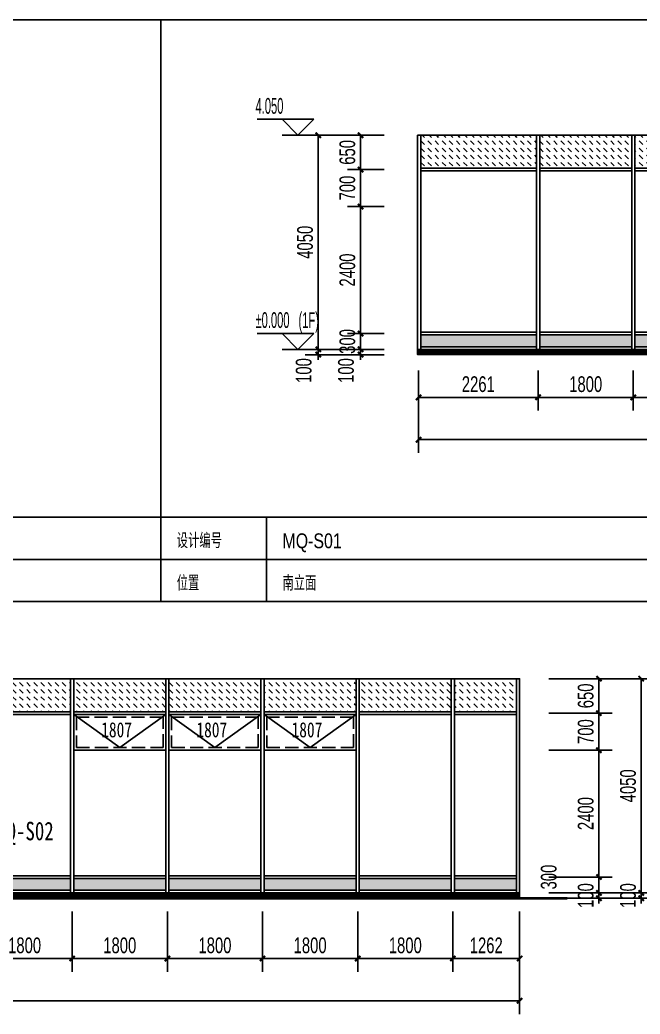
# Model space of a CAD drawing. Extents: x -483182 to 812890, y -390528 to -214858.
# Drawn here: x -185248 to -173518, y -327790 to -308992 of the extents above; entities that cross this region are included whole.
import ezdxf

# ---------------------------------------------------------------- set-up
doc = ezdxf.new("R2010")
doc.units = 0
doc.header["$LTSCALE"] = 1000
doc.header["$MEASUREMENT"] = 0
doc.linetypes.add('ACAD_ISO05W100', pattern=[34, 24, -3, 0.5, -3, 0.5, -3])
doc.linetypes.add('DASH', pattern=[0.35, 0.25, -0.1])
for name, color, linetype in [('01-标注_尺寸', 124, 'Continuous'), ('01-标注_标高', 200, 'Continuous'), ('01-标注_符号', 200, 'Continuous'), ('01-标注_轴线坐标', 132, 'Continuous'), ('02-TEXT_标注', 130, 'Continuous'), ('05-填充_156', 156, 'Continuous'), ('05-填充_168', 168, 'Continuous'), ('05-填充_18', 18, 'Continuous'), ('A-0-图名图例', 2, 'Continuous'), ('A-C_窗', 140, 'Continuous'), ('E-立面轮廓', 241, 'Continuous')]:
    doc.layers.add(name, color=color, linetype=linetype)
doc.layers.add('04-不打印_辅助线', color=165, linetype='Continuous', plot=False)
doc.styles.add('_TCH_DIM', font='ros.shx', dxfattribs={"width": 0.75, "bigfont": 'jd.shx'})
doc.styles.add('_TCH_DIM_T3', font='ros.shx', dxfattribs={"width": 0.705882, "bigfont": 'jd.shx'})
doc.styles.get("Standard").update_dxf_attribs({"font": 'STXIHEI_0.TTF', "width": 0.75})
doc.dimstyles.new('_TCH_ARCH&&100', dxfattribs={"dimtxt": 297.5, "dimasz": 100, "dimexe": 250, "dimexo": 300, "dimgap": 100, "dimtad": 1, "dimdec": 0, "dimzin": 0, "dimdsep": 46, "dimtxsty": '_TCH_DIM_T3', "dimblk": 'ARCHTICK', "dimcen": 0.09, "dimclrt": 7, "dimazin": 2, "dimtfac": 1, "dimtdec": 0, "dimtix": 1, "dimtmove": 2, "dimatfit": 3, "dimfxl": 0, "dimtolj": 1, "dimtzin": 0, "dimarcsym": 0})

# ---------------------------------------------------------------- blocks, each defined once
blk = doc.blocks.new('*U78')
at = {"layer": '05-填充_168'}
h = blk.add_hatch(color=256, dxfattribs=at)
h.dxf.hatch_style = 1
h.paths.add_polyline_path([(0, 50), (2189, 50), (2189, 275), (0, 275)])
for points in [[(0, 325), (2189, 325)], [(0, 275), (2189, 275)], [(0, 50), (2189, 50)], [(0, 0), (2189, 0)]]:
    blk.add_lwpolyline(points)
blk.add_lwpolyline([(0, 50), (2189, 50), (2189, 275), (0, 275)], close=True)
blk = doc.blocks.new('*U457')
at = {"layer": '05-填充_156'}
h = blk.add_hatch(dxfattribs=at)
h.set_pattern_fill('DASH', color=256, scale=100, angle=315)
h.set_pattern_definition([(315, (17924, 318054.43), (134.703842, -3e-14), [95.25, -95.25])])
h.paths.add_polyline_path([(0, 50), (2189, 50), (2189, 675), (0, 675)])
blk.add_lwpolyline([(0, 50), (2189, 50), (2189, 675), (0, 675)], close=True)
for points in [[(0, 50), (2189, 50)], [(0, 0), (2189, 0)]]:
    blk.add_lwpolyline(points)
blk = doc.blocks.new('kdytu')
at = {"layer": '05-填充_168'}
h = blk.add_hatch(color=256, dxfattribs=at)
h.dxf.hatch_style = 1
h.paths.add_polyline_path([(0, 50), (1740, 50), (1740, 275), (0, 275)])
for points in [[(0, 325), (1740, 325)], [(0, 275), (1740, 275)], [(0, 50), (1740, 50)], [(0, 0), (1740, 0)]]:
    blk.add_lwpolyline(points)
blk.add_lwpolyline([(0, 50), (1740, 50), (1740, 275), (0, 275)], close=True)
blk = doc.blocks.new('*U81')
at = {"layer": 'A-C_窗'}
blk.add_blockref('kdytu', (-870, -162.5), dxfattribs=at)
blk = doc.blocks.new('*U82')
at = {"layer": 'A-C_窗', "color": 0, "linetype": 'ByBlock', "lineweight": -2, "transparency": 16777216}
for p in [(0, 0), (1800, 0)]:
    blk.add_blockref('*U81', p, dxfattribs=at)
blk = doc.blocks.new('*U464')
at = {"layer": '05-填充_156'}
h = blk.add_hatch(dxfattribs=at)
h.set_pattern_fill('DASH', color=256, scale=100, angle=315)
h.set_pattern_definition([(315, (17475, 318054.43), (134.703842, -3e-14), [95.25, -95.25])])
h.paths.add_polyline_path([(0, 50), (1740, 50), (1740, 675), (0, 675)])
blk.add_lwpolyline([(0, 50), (1740, 50), (1740, 675), (0, 675)], close=True)
for points in [[(0, 50), (1740, 50)], [(0, 0), (1740, 0)]]:
    blk.add_lwpolyline(points)
blk = doc.blocks.new('*U80')
at = {"layer": 'A-C_窗'}
blk.add_blockref('*U464', (-870, -312.5), dxfattribs=at)
blk = doc.blocks.new('ytrsutdyu')
at = {"layer": '05-填充_18', "const_width": 100}
for points in [[(4049, -550), (0, -550)], [(11309, -550), (4049, -550)]]:
    blk.add_lwpolyline(points, dxfattribs=at)
at = {"layer": 'A-C_窗'}
for p, q in [((0, 3550), (0, -500)), ((0, 3550), (0, -500)), ((60, 3550), (60, -500)), ((2249, 3550), (2249, -500)), ((2309, 3550), (2309, -500)), ((4049, 3550), (4049, -500)), ((4109, 3550), (4109, -500)), ((0, -500), (15358, -500))]:
    blk.add_line(p, q, dxfattribs=at)
blk.add_lwpolyline([(0, 3550), (15358, 3550), (15358, -600), (0, -600)], close=True, dxfattribs=at)
for name, p in [('*U457', (60, 2875)), ('*U78', (60, -500)), ('*U82', (3179, -337.5))]:
    blk.add_blockref(name, p, dxfattribs=at)
at = {"layer": 'A-C_窗', "color": 0, "linetype": 'ByBlock', "lineweight": -2, "transparency": 16777216}
for p in [(3179, 3187.5), (4979, 3187.5)]:
    blk.add_blockref('*U80', p, dxfattribs=at)
blk = doc.blocks.new('*U459')
at = {"layer": '05-填充_156'}
h = blk.add_hatch(dxfattribs=at)
h.set_pattern_fill('DASH', color=256, scale=100, angle=315)
h.set_pattern_definition([(315, (16907.19, 318054.43), (134.703842, -3e-14), [95.25, -95.25])])
h.paths.add_polyline_path([(0, 50), (1172, 50), (1172, 675), (0, 675)])
blk.add_lwpolyline([(0, 50), (1172, 50), (1172, 675), (0, 675)], close=True)
for points in [[(0, 50), (1172, 50)], [(0, 0), (1172, 0)]]:
    blk.add_lwpolyline(points)
blk = doc.blocks.new('*U540')
at = {"layer": 'A-C_窗'}
blk.add_blockref('*U464', (-870, -312.5), dxfattribs=at)
blk = doc.blocks.new('*U541')
at = {"layer": 'A-C_窗', "color": 0, "linetype": 'ByBlock', "lineweight": -2, "transparency": 16777216}
for p in [(5400, 0), (7200, 0), (9000, 0), (10800, 0), (12600, 0)]:
    blk.add_blockref('*U540', p, dxfattribs=at)
blk = doc.blocks.new('A$C2E0A5E3B')
blk.add_lwpolyline([(-5, 0), (1735, 0), (1735, 675), (-5, 675)], close=True)
for points in [[(-5, 675), (865, 50)], [(865, 50), (1735, 675)]]:
    blk.add_lwpolyline(points)
at = {"linetype": 'DASH'}
blk.add_lwpolyline([(45, 50), (1685, 50), (1685, 625), (45, 625)], close=True, dxfattribs=at)
at = {"layer": '04-不打印_辅助线', "width": 0.75}
blk.add_text('1807', height=285.4, dxfattribs=at).set_placement((514, 242))
blk = doc.blocks.new('*U536')
at = {"layer": 'A-C_窗'}
blk.add_blockref('A$C2E0A5E3B', (-865, -337.5), dxfattribs=at)
blk = doc.blocks.new('*U537')
at = {"layer": 'A-C_窗', "color": 0, "linetype": 'ByBlock', "lineweight": -2, "transparency": 16777216}
for p in [(0, 0), (1800, 0), (3600, 0)]:
    blk.add_blockref('*U536', p, dxfattribs=at)
blk = doc.blocks.new('*U538')
at = {"layer": 'A-C_窗'}
blk.add_blockref('kdytu', (-870, -162.5), dxfattribs=at)
blk = doc.blocks.new('*U539')
at = {"layer": 'A-C_窗', "color": 0, "linetype": 'ByBlock', "lineweight": -2, "transparency": 16777216}
for p in [(7200, 0), (9000, 0), (10800, 0), (12600, 0), (14400, 0)]:
    blk.add_blockref('*U538', p, dxfattribs=at)
blk = doc.blocks.new('*U93')
at = {"layer": '05-填充_168'}
h = blk.add_hatch(color=256, dxfattribs=at)
h.dxf.hatch_style = 1
h.paths.add_polyline_path([(0, 50), (1172, 50), (1172, 275), (0, 275)])
for points in [[(0, 325), (1172, 325)], [(0, 275), (1172, 275)], [(0, 50), (1172, 50)], [(0, 0), (1172, 0)]]:
    blk.add_lwpolyline(points)
blk.add_lwpolyline([(0, 50), (1172, 50), (1172, 275), (0, 275)], close=True)
blk = doc.blocks.new('_ArchTick')
at = {"color": 0, "linetype": 'ByBlock', "const_width": 0.4}
blk.add_lwpolyline([(-0.5, -0.5), (0.5, 0.5)], dxfattribs=at)
blk = doc.blocks.new('*D1162')
at = {"layer": '01-标注_尺寸', "color": 0, "lineweight": -2, "transparency": 16777216}
for p, q in [((-173647, -315622), (-173647, -316379)), ((-171847, -315622), (-171847, -316379)), ((-173647, -316129), (-171847, -316129))]:
    blk.add_line(p, q, dxfattribs=at)
at = {"layer": 'Defpoints', "color": 0, "transparency": 16777216}
for p in [(-173647, -315322), (-171847, -315322), (-171847, -316129)]:
    blk.add_point(p, dxfattribs=at)
at = {"layer": '01-标注_尺寸', "color": 0, "lineweight": -2, "transparency": 16777216, "xscale": 100, "yscale": 100, "zscale": 100, "rotation": 180}
blk.add_blockref('_ArchTick', (-173647, -316129), dxfattribs=at)
at = {"layer": '01-标注_尺寸', "color": 0, "lineweight": -2, "transparency": 16777216, "xscale": 100, "yscale": 100, "zscale": 100}
blk.add_blockref('_ArchTick', (-171847, -316129), dxfattribs=at)
at = {"layer": '01-标注_尺寸', "color": 7, "transparency": 16777216, "insert": (-172747, -315881), "char_height": 297.5, "attachment_point": 5, "style": '_TCH_DIM_T3'}
blk.add_mtext('\\A1;1800', dxfattribs=at)
blk = doc.blocks.new('*D1163')
at = {"layer": '01-标注_尺寸', "color": 0, "lineweight": -2, "transparency": 16777216}
for p, q in [((-175447, -315622), (-175447, -316379)), ((-173647, -315622), (-173647, -316379)), ((-175447, -316129), (-173647, -316129))]:
    blk.add_line(p, q, dxfattribs=at)
at = {"layer": 'Defpoints', "color": 0, "transparency": 16777216}
for p in [(-175447, -315322), (-173647, -315322), (-173647, -316129)]:
    blk.add_point(p, dxfattribs=at)
at = {"layer": '01-标注_尺寸', "color": 0, "lineweight": -2, "transparency": 16777216, "xscale": 100, "yscale": 100, "zscale": 100, "rotation": 180}
blk.add_blockref('_ArchTick', (-175447, -316129), dxfattribs=at)
at = {"layer": '01-标注_尺寸', "color": 0, "lineweight": -2, "transparency": 16777216, "xscale": 100, "yscale": 100, "zscale": 100}
blk.add_blockref('_ArchTick', (-173647, -316129), dxfattribs=at)
at = {"layer": '01-标注_尺寸', "color": 7, "transparency": 16777216, "insert": (-174547, -315881), "char_height": 297.5, "attachment_point": 5, "style": '_TCH_DIM_T3'}
blk.add_mtext('\\A1;1800', dxfattribs=at)
blk = doc.blocks.new('*D1164')
at = {"layer": '01-标注_尺寸', "color": 0, "lineweight": -2, "transparency": 16777216}
for p, q in [((-177708, -315622), (-177708, -316379)), ((-175447, -315622), (-175447, -316379)), ((-177708, -316129), (-175447, -316129))]:
    blk.add_line(p, q, dxfattribs=at)
at = {"layer": 'Defpoints', "color": 0, "transparency": 16777216}
for p in [(-177708, -315322), (-175447, -315322), (-175447, -316129)]:
    blk.add_point(p, dxfattribs=at)
at = {"layer": '01-标注_尺寸', "color": 0, "lineweight": -2, "transparency": 16777216, "xscale": 100, "yscale": 100, "zscale": 100, "rotation": 180}
blk.add_blockref('_ArchTick', (-177708, -316129), dxfattribs=at)
at = {"layer": '01-标注_尺寸', "color": 0, "lineweight": -2, "transparency": 16777216, "xscale": 100, "yscale": 100, "zscale": 100}
blk.add_blockref('_ArchTick', (-175447, -316129), dxfattribs=at)
at = {"layer": '01-标注_尺寸', "color": 7, "transparency": 16777216, "insert": (-176578, -315881), "char_height": 297.5, "attachment_point": 5, "style": '_TCH_DIM_T3'}
blk.add_mtext('\\A1;2261', dxfattribs=at)
blk = doc.blocks.new('*D1165')
at = {"layer": '01-标注_尺寸', "color": 0, "lineweight": -2, "transparency": 16777216}
for p, q in [((-177708, -316229), (-177708, -317179)), ((-162373, -316229), (-162373, -317179)), ((-177708, -316929), (-162373, -316929))]:
    blk.add_line(p, q, dxfattribs=at)
at = {"layer": 'Defpoints', "color": 0, "transparency": 16777216}
for p in [(-177708, -315929), (-162373, -315929), (-162373, -316929)]:
    blk.add_point(p, dxfattribs=at)
at = {"layer": '01-标注_尺寸', "color": 0, "lineweight": -2, "transparency": 16777216, "xscale": 100, "yscale": 100, "zscale": 100, "rotation": 180}
blk.add_blockref('_ArchTick', (-177708, -316929), dxfattribs=at)
at = {"layer": '01-标注_尺寸', "color": 0, "lineweight": -2, "transparency": 16777216, "xscale": 100, "yscale": 100, "zscale": 100}
blk.add_blockref('_ArchTick', (-162373, -316929), dxfattribs=at)
at = {"layer": '01-标注_尺寸', "color": 7, "transparency": 16777216, "insert": (-170041, -316681), "char_height": 297.5, "attachment_point": 5, "style": '_TCH_DIM_T3'}
blk.add_mtext('\\A1;15335', dxfattribs=at)
blk = doc.blocks.new('*D1222')
at = {"layer": '01-标注_尺寸', "color": 0, "lineweight": -2, "transparency": 16777216}
for p, q in [((-177059, -325850), (-177059, -326990)), ((-175797, -325850), (-175797, -326990)), ((-177059, -326740), (-175797, -326740))]:
    blk.add_line(p, q, dxfattribs=at)
at = {"layer": 'Defpoints', "color": 0, "transparency": 16777216}
for p in [(-177059, -325550), (-175797, -325550), (-175797, -326740)]:
    blk.add_point(p, dxfattribs=at)
at = {"layer": '01-标注_尺寸', "color": 0, "lineweight": -2, "transparency": 16777216, "xscale": 100, "yscale": 100, "zscale": 100, "rotation": 180}
blk.add_blockref('_ArchTick', (-177059, -326740), dxfattribs=at)
at = {"layer": '01-标注_尺寸', "color": 0, "lineweight": -2, "transparency": 16777216, "xscale": 100, "yscale": 100, "zscale": 100}
blk.add_blockref('_ArchTick', (-175797, -326740), dxfattribs=at)
at = {"layer": '01-标注_尺寸', "color": 7, "transparency": 16777216, "insert": (-176428, -326492), "char_height": 297.5, "attachment_point": 5, "style": '_TCH_DIM_T3'}
blk.add_mtext('\\A1;1262', dxfattribs=at)
blk = doc.blocks.new('*D1223')
at = {"layer": '01-标注_尺寸', "color": 0, "lineweight": -2, "transparency": 16777216}
for p, q in [((-178859, -325850), (-178859, -326990)), ((-177059, -325850), (-177059, -326990)), ((-178859, -326740), (-177059, -326740))]:
    blk.add_line(p, q, dxfattribs=at)
at = {"layer": 'Defpoints', "color": 0, "transparency": 16777216}
for p in [(-178859, -325550), (-177059, -325550), (-177059, -326740)]:
    blk.add_point(p, dxfattribs=at)
at = {"layer": '01-标注_尺寸', "color": 0, "lineweight": -2, "transparency": 16777216, "xscale": 100, "yscale": 100, "zscale": 100, "rotation": 180}
blk.add_blockref('_ArchTick', (-178859, -326740), dxfattribs=at)
at = {"layer": '01-标注_尺寸', "color": 0, "lineweight": -2, "transparency": 16777216, "xscale": 100, "yscale": 100, "zscale": 100}
blk.add_blockref('_ArchTick', (-177059, -326740), dxfattribs=at)
at = {"layer": '01-标注_尺寸', "color": 7, "transparency": 16777216, "insert": (-177959, -326492), "char_height": 297.5, "attachment_point": 5, "style": '_TCH_DIM_T3'}
blk.add_mtext('\\A1;1800', dxfattribs=at)
blk = doc.blocks.new('*D1224')
at = {"layer": '01-标注_尺寸', "color": 0, "lineweight": -2, "transparency": 16777216}
for p, q in [((-180659, -325850), (-180659, -326990)), ((-178859, -325850), (-178859, -326990)), ((-180659, -326740), (-178859, -326740))]:
    blk.add_line(p, q, dxfattribs=at)
at = {"layer": 'Defpoints', "color": 0, "transparency": 16777216}
for p in [(-180659, -325550), (-178859, -325550), (-178859, -326740)]:
    blk.add_point(p, dxfattribs=at)
at = {"layer": '01-标注_尺寸', "color": 0, "lineweight": -2, "transparency": 16777216, "xscale": 100, "yscale": 100, "zscale": 100, "rotation": 180}
blk.add_blockref('_ArchTick', (-180659, -326740), dxfattribs=at)
at = {"layer": '01-标注_尺寸', "color": 0, "lineweight": -2, "transparency": 16777216, "xscale": 100, "yscale": 100, "zscale": 100}
blk.add_blockref('_ArchTick', (-178859, -326740), dxfattribs=at)
at = {"layer": '01-标注_尺寸', "color": 7, "transparency": 16777216, "insert": (-179759, -326492), "char_height": 297.5, "attachment_point": 5, "style": '_TCH_DIM_T3'}
blk.add_mtext('\\A1;1800', dxfattribs=at)
blk = doc.blocks.new('*D1225')
at = {"layer": '01-标注_尺寸', "color": 0, "lineweight": -2, "transparency": 16777216}
for p, q in [((-182459, -325850), (-182459, -326990)), ((-180659, -325850), (-180659, -326990)), ((-182459, -326740), (-180659, -326740))]:
    blk.add_line(p, q, dxfattribs=at)
at = {"layer": 'Defpoints', "color": 0, "transparency": 16777216}
for p in [(-182459, -325550), (-180659, -325550), (-180659, -326740)]:
    blk.add_point(p, dxfattribs=at)
at = {"layer": '01-标注_尺寸', "color": 0, "lineweight": -2, "transparency": 16777216, "xscale": 100, "yscale": 100, "zscale": 100, "rotation": 180}
blk.add_blockref('_ArchTick', (-182459, -326740), dxfattribs=at)
at = {"layer": '01-标注_尺寸', "color": 0, "lineweight": -2, "transparency": 16777216, "xscale": 100, "yscale": 100, "zscale": 100}
blk.add_blockref('_ArchTick', (-180659, -326740), dxfattribs=at)
at = {"layer": '01-标注_尺寸', "color": 7, "transparency": 16777216, "insert": (-181559, -326492), "char_height": 297.5, "attachment_point": 5, "style": '_TCH_DIM_T3'}
blk.add_mtext('\\A1;1800', dxfattribs=at)
blk = doc.blocks.new('*D1226')
at = {"layer": '01-标注_尺寸', "color": 0, "lineweight": -2, "transparency": 16777216}
for p, q in [((-184259, -325850), (-184259, -326990)), ((-182459, -325850), (-182459, -326990)), ((-184259, -326740), (-182459, -326740))]:
    blk.add_line(p, q, dxfattribs=at)
at = {"layer": 'Defpoints', "color": 0, "transparency": 16777216}
for p in [(-184259, -325550), (-182459, -325550), (-182459, -326740)]:
    blk.add_point(p, dxfattribs=at)
at = {"layer": '01-标注_尺寸', "color": 0, "lineweight": -2, "transparency": 16777216, "xscale": 100, "yscale": 100, "zscale": 100, "rotation": 180}
blk.add_blockref('_ArchTick', (-184259, -326740), dxfattribs=at)
at = {"layer": '01-标注_尺寸', "color": 0, "lineweight": -2, "transparency": 16777216, "xscale": 100, "yscale": 100, "zscale": 100}
blk.add_blockref('_ArchTick', (-182459, -326740), dxfattribs=at)
at = {"layer": '01-标注_尺寸', "color": 7, "transparency": 16777216, "insert": (-183359, -326492), "char_height": 297.5, "attachment_point": 5, "style": '_TCH_DIM_T3'}
blk.add_mtext('\\A1;1800', dxfattribs=at)
blk = doc.blocks.new('*D1227')
at = {"layer": '01-标注_尺寸', "color": 0, "lineweight": -2, "transparency": 16777216}
for p, q in [((-186059, -325850), (-186059, -326990)), ((-184259, -325850), (-184259, -326990)), ((-186059, -326740), (-184259, -326740))]:
    blk.add_line(p, q, dxfattribs=at)
at = {"layer": 'Defpoints', "color": 0, "transparency": 16777216}
for p in [(-186059, -325550), (-184259, -325550), (-184259, -326740)]:
    blk.add_point(p, dxfattribs=at)
at = {"layer": '01-标注_尺寸', "color": 0, "lineweight": -2, "transparency": 16777216, "xscale": 100, "yscale": 100, "zscale": 100, "rotation": 180}
blk.add_blockref('_ArchTick', (-186059, -326740), dxfattribs=at)
at = {"layer": '01-标注_尺寸', "color": 0, "lineweight": -2, "transparency": 16777216, "xscale": 100, "yscale": 100, "zscale": 100}
blk.add_blockref('_ArchTick', (-184259, -326740), dxfattribs=at)
at = {"layer": '01-标注_尺寸', "color": 7, "transparency": 16777216, "insert": (-185159, -326492), "char_height": 297.5, "attachment_point": 5, "style": '_TCH_DIM_T3'}
blk.add_mtext('\\A1;1800', dxfattribs=at)
blk = doc.blocks.new('*D1238')
at = {"layer": '01-标注_尺寸', "color": 0, "lineweight": -2, "transparency": 16777216}
for p, q in [((-203879, -326650), (-203879, -327790)), ((-175797, -326650), (-175797, -327790)), ((-203879, -327540), (-175797, -327540))]:
    blk.add_line(p, q, dxfattribs=at)
at = {"layer": 'Defpoints', "color": 0, "transparency": 16777216}
for p in [(-203879, -326350), (-175797, -326350), (-175797, -327540)]:
    blk.add_point(p, dxfattribs=at)
at = {"layer": '01-标注_尺寸', "color": 0, "lineweight": -2, "transparency": 16777216, "xscale": 100, "yscale": 100, "zscale": 100, "rotation": 180}
blk.add_blockref('_ArchTick', (-203879, -327540), dxfattribs=at)
at = {"layer": '01-标注_尺寸', "color": 0, "lineweight": -2, "transparency": 16777216, "xscale": 100, "yscale": 100, "zscale": 100}
blk.add_blockref('_ArchTick', (-175797, -327540), dxfattribs=at)
at = {"layer": '01-标注_尺寸', "color": 7, "transparency": 16777216, "insert": (-189838, -327292), "char_height": 297.5, "attachment_point": 5, "style": '_TCH_DIM_T3'}
blk.add_mtext('\\A1;28082', dxfattribs=at)
blk = doc.blocks.new('*D1964')
at = {"layer": '01-标注_轴线坐标', "color": 0, "lineweight": -2, "transparency": 16777216}
for p, q in [((-173497, -325499), (-173497, -325399)), ((-174572, -325499), (-173247, -325499)), ((-173497, -325599), (-173497, -325499)), ((-174572, -325599), (-173247, -325599)), ((-173497, -325599), (-173497, -325699))]:
    blk.add_line(p, q, dxfattribs=at)
at = {"layer": 'Defpoints', "color": 0, "transparency": 16777216}
for p in [(-174872, -325499), (-173497, -325499), (-174872, -325599)]:
    blk.add_point(p, dxfattribs=at)
at = {"layer": '01-标注_轴线坐标', "color": 0, "lineweight": -2, "transparency": 16777216, "xscale": 100, "yscale": 100, "zscale": 100}
for p, rotation in [((-173497, -325499), 270), ((-173497, -325599), 90)]:
    blk.add_blockref('_ArchTick', p, dxfattribs=dict(at, rotation=rotation))
at = {"layer": '01-标注_轴线坐标', "color": 7, "transparency": 16777216, "insert": (-173746, -325549), "char_height": 297.5, "attachment_point": 5, "rotation": 90, "style": '_TCH_DIM_T3'}
blk.add_mtext('\\A1;100', dxfattribs=at)
blk = doc.blocks.new('*D1965')
at = {"layer": '01-标注_轴线坐标', "color": 0, "lineweight": -2, "transparency": 16777216}
for p, q in [((-174572, -321449), (-173247, -321449)), ((-173497, -325499), (-173497, -321449)), ((-174572, -325499), (-173247, -325499))]:
    blk.add_line(p, q, dxfattribs=at)
at = {"layer": 'Defpoints', "color": 0, "transparency": 16777216}
for p in [(-174872, -321449), (-173497, -321449), (-174872, -325499)]:
    blk.add_point(p, dxfattribs=at)
at = {"layer": '01-标注_轴线坐标', "color": 0, "lineweight": -2, "transparency": 16777216, "xscale": 100, "yscale": 100, "zscale": 100}
for p, rotation in [((-173497, -321449), 90), ((-173497, -325499), 270)]:
    blk.add_blockref('_ArchTick', p, dxfattribs=dict(at, rotation=rotation))
at = {"layer": '01-标注_轴线坐标', "color": 7, "transparency": 16777216, "insert": (-173746, -323474), "char_height": 297.5, "attachment_point": 5, "rotation": 90, "style": '_TCH_DIM_T3'}
blk.add_mtext('\\A1;4050', dxfattribs=at)
blk = doc.blocks.new('*D1966')
at = {"layer": '01-标注_尺寸', "color": 0, "lineweight": -2, "transparency": 16777216}
for p, q in [((-174297, -325499), (-174297, -325399)), ((-175245, -325499), (-174047, -325499)), ((-174297, -325599), (-174297, -325499)), ((-175245, -325599), (-174047, -325599)), ((-174297, -325599), (-174297, -325699))]:
    blk.add_line(p, q, dxfattribs=at)
at = {"layer": 'Defpoints', "color": 0, "transparency": 16777216}
for p in [(-175545, -325499), (-174297, -325499), (-175545, -325599)]:
    blk.add_point(p, dxfattribs=at)
at = {"layer": '01-标注_尺寸', "color": 0, "lineweight": -2, "transparency": 16777216, "xscale": 100, "yscale": 100, "zscale": 100}
for p, rotation in [((-174297, -325499), 270), ((-174297, -325599), 90)]:
    blk.add_blockref('_ArchTick', p, dxfattribs=dict(at, rotation=rotation))
at = {"layer": '01-标注_尺寸', "color": 7, "transparency": 16777216, "insert": (-174546, -325549), "char_height": 297.5, "attachment_point": 5, "rotation": 90, "style": '_TCH_DIM_T3'}
blk.add_mtext('\\A1;100', dxfattribs=at)
blk = doc.blocks.new('*D1967')
at = {"layer": '01-标注_尺寸', "color": 0, "lineweight": -2, "transparency": 16777216}
for p, q in [((-175245, -325199), (-174047, -325199)), ((-174297, -325499), (-174297, -325199)), ((-175245, -325499), (-174047, -325499))]:
    blk.add_line(p, q, dxfattribs=at)
at = {"layer": 'Defpoints', "color": 0, "transparency": 16777216}
for p in [(-175545, -325199), (-174297, -325199), (-175545, -325499)]:
    blk.add_point(p, dxfattribs=at)
at = {"layer": '01-标注_尺寸', "color": 0, "lineweight": -2, "transparency": 16777216, "xscale": 100, "yscale": 100, "zscale": 100}
for p, rotation in [((-174297, -325199), 90), ((-174297, -325499), 270)]:
    blk.add_blockref('_ArchTick', p, dxfattribs=dict(at, rotation=rotation))
at = {"layer": '01-标注_尺寸', "color": 7, "transparency": 16777216, "insert": (-175245, -325199), "char_height": 297.5, "attachment_point": 5, "rotation": 90, "style": '_TCH_DIM_T3'}
blk.add_mtext('\\A1;300', dxfattribs=at)
blk = doc.blocks.new('*D1968')
at = {"layer": '01-标注_尺寸', "color": 0, "lineweight": -2, "transparency": 16777216}
for p, q in [((-175245, -322799), (-174047, -322799)), ((-174297, -325199), (-174297, -322799)), ((-175245, -325199), (-174047, -325199))]:
    blk.add_line(p, q, dxfattribs=at)
at = {"layer": 'Defpoints', "color": 0, "transparency": 16777216}
for p in [(-175545, -322799), (-174297, -322799), (-175545, -325199)]:
    blk.add_point(p, dxfattribs=at)
at = {"layer": '01-标注_尺寸', "color": 0, "lineweight": -2, "transparency": 16777216, "xscale": 100, "yscale": 100, "zscale": 100}
for p, rotation in [((-174297, -322799), 90), ((-174297, -325199), 270)]:
    blk.add_blockref('_ArchTick', p, dxfattribs=dict(at, rotation=rotation))
at = {"layer": '01-标注_尺寸', "color": 7, "transparency": 16777216, "insert": (-174546, -323999), "char_height": 297.5, "attachment_point": 5, "rotation": 90, "style": '_TCH_DIM_T3'}
blk.add_mtext('\\A1;2400', dxfattribs=at)
blk = doc.blocks.new('*D1969')
at = {"layer": '01-标注_尺寸', "color": 0, "lineweight": -2, "transparency": 16777216}
for p, q in [((-175245, -322099), (-174047, -322099)), ((-174297, -322799), (-174297, -322099)), ((-175245, -322799), (-174047, -322799))]:
    blk.add_line(p, q, dxfattribs=at)
at = {"layer": 'Defpoints', "color": 0, "transparency": 16777216}
for p in [(-175545, -322099), (-174297, -322099), (-175545, -322799)]:
    blk.add_point(p, dxfattribs=at)
at = {"layer": '01-标注_尺寸', "color": 0, "lineweight": -2, "transparency": 16777216, "xscale": 100, "yscale": 100, "zscale": 100}
for p, rotation in [((-174297, -322099), 90), ((-174297, -322799), 270)]:
    blk.add_blockref('_ArchTick', p, dxfattribs=dict(at, rotation=rotation))
at = {"layer": '01-标注_尺寸', "color": 7, "transparency": 16777216, "insert": (-174546, -322449), "char_height": 297.5, "attachment_point": 5, "rotation": 90, "style": '_TCH_DIM_T3'}
blk.add_mtext('\\A1;700', dxfattribs=at)
blk = doc.blocks.new('*D1970')
at = {"layer": '01-标注_尺寸', "color": 0, "lineweight": -2, "transparency": 16777216}
for p, q in [((-175245, -321449), (-174047, -321449)), ((-174297, -322099), (-174297, -321449)), ((-175245, -322099), (-174047, -322099))]:
    blk.add_line(p, q, dxfattribs=at)
at = {"layer": 'Defpoints', "color": 0, "transparency": 16777216}
for p in [(-175545, -321449), (-174297, -321449), (-175545, -322099)]:
    blk.add_point(p, dxfattribs=at)
at = {"layer": '01-标注_尺寸', "color": 0, "lineweight": -2, "transparency": 16777216, "xscale": 100, "yscale": 100, "zscale": 100}
for p, rotation in [((-174297, -321449), 90), ((-174297, -322099), 270)]:
    blk.add_blockref('_ArchTick', p, dxfattribs=dict(at, rotation=rotation))
at = {"layer": '01-标注_尺寸', "color": 7, "transparency": 16777216, "insert": (-174546, -321774), "char_height": 297.5, "attachment_point": 5, "rotation": 90, "style": '_TCH_DIM_T3'}
blk.add_mtext('\\A1;650', dxfattribs=at)
blk = doc.blocks.new('*D1971')
at = {"layer": '01-标注_轴线坐标', "color": 0, "lineweight": -2, "transparency": 16777216}
for p, q in [((-178724, -315222), (-179855, -315222)), ((-179605, -315222), (-179605, -315122)), ((-179605, -315322), (-179605, -315222)), ((-178724, -315322), (-179855, -315322)), ((-179605, -315322), (-179605, -315422))]:
    blk.add_line(p, q, dxfattribs=at)
at = {"layer": 'Defpoints', "color": 0, "transparency": 16777216}
for p in [(-179605, -315222), (-178424, -315222), (-178424, -315322)]:
    blk.add_point(p, dxfattribs=at)
at = {"layer": '01-标注_轴线坐标', "color": 0, "lineweight": -2, "transparency": 16777216, "xscale": 100, "yscale": 100, "zscale": 100}
for p, rotation in [((-179605, -315222), 270), ((-179605, -315322), 90)]:
    blk.add_blockref('_ArchTick', p, dxfattribs=dict(at, rotation=rotation))
at = {"layer": '01-标注_轴线坐标', "color": 7, "transparency": 16777216, "insert": (-179880, -315622), "char_height": 297.5, "attachment_point": 5, "rotation": 90, "style": '_TCH_DIM_T3'}
blk.add_mtext('\\A1;100', dxfattribs=at)
blk = doc.blocks.new('*D1972')
at = {"layer": '01-标注_轴线坐标', "color": 0, "lineweight": -2, "transparency": 16777216}
for p, q in [((-178724, -311172), (-179855, -311172)), ((-179605, -315222), (-179605, -311172)), ((-178724, -315222), (-179855, -315222))]:
    blk.add_line(p, q, dxfattribs=at)
at = {"layer": 'Defpoints', "color": 0, "transparency": 16777216}
for p in [(-179605, -311172), (-178424, -311172), (-178424, -315222)]:
    blk.add_point(p, dxfattribs=at)
at = {"layer": '01-标注_轴线坐标', "color": 0, "lineweight": -2, "transparency": 16777216, "xscale": 100, "yscale": 100, "zscale": 100}
for p, rotation in [((-179605, -311172), 90), ((-179605, -315222), 270)]:
    blk.add_blockref('_ArchTick', p, dxfattribs=dict(at, rotation=rotation))
at = {"layer": '01-标注_轴线坐标', "color": 7, "transparency": 16777216, "insert": (-179854, -313197), "char_height": 297.5, "attachment_point": 5, "rotation": 90, "style": '_TCH_DIM_T3'}
blk.add_mtext('\\A1;4050', dxfattribs=at)
blk = doc.blocks.new('*D1973')
at = {"layer": '01-标注_尺寸', "color": 0, "lineweight": -2, "transparency": 16777216}
for p, q in [((-178356, -315222), (-179055, -315222)), ((-178805, -315222), (-178805, -315122)), ((-178805, -315322), (-178805, -315222)), ((-178356, -315322), (-179055, -315322)), ((-178805, -315322), (-178805, -315422))]:
    blk.add_line(p, q, dxfattribs=at)
at = {"layer": 'Defpoints', "color": 0, "transparency": 16777216}
for p in [(-178805, -315222), (-178056, -315222), (-178056, -315322)]:
    blk.add_point(p, dxfattribs=at)
at = {"layer": '01-标注_尺寸', "color": 0, "lineweight": -2, "transparency": 16777216, "xscale": 100, "yscale": 100, "zscale": 100}
for p, rotation in [((-178805, -315222), 270), ((-178805, -315322), 90)]:
    blk.add_blockref('_ArchTick', p, dxfattribs=dict(at, rotation=rotation))
at = {"layer": '01-标注_尺寸', "color": 7, "transparency": 16777216, "insert": (-179080, -315622), "char_height": 297.5, "attachment_point": 5, "rotation": 90, "style": '_TCH_DIM_T3'}
blk.add_mtext('\\A1;100', dxfattribs=at)
blk = doc.blocks.new('*D1974')
at = {"layer": '01-标注_尺寸', "color": 0, "lineweight": -2, "transparency": 16777216}
for p, q in [((-178805, -314922), (-178805, -314822)), ((-178356, -314922), (-179055, -314922)), ((-178805, -315222), (-178805, -314922)), ((-178356, -315222), (-179055, -315222)), ((-178805, -315222), (-178805, -315322))]:
    blk.add_line(p, q, dxfattribs=at)
at = {"layer": 'Defpoints', "color": 0, "transparency": 16777216}
for p in [(-178805, -314922), (-178056, -314922), (-178056, -315222)]:
    blk.add_point(p, dxfattribs=at)
at = {"layer": '01-标注_尺寸', "color": 0, "lineweight": -2, "transparency": 16777216, "xscale": 100, "yscale": 100, "zscale": 100}
for p, rotation in [((-178805, -314922), 270), ((-178805, -315222), 90)]:
    blk.add_blockref('_ArchTick', p, dxfattribs=dict(at, rotation=rotation))
at = {"layer": '01-标注_尺寸', "color": 7, "transparency": 16777216, "insert": (-179054, -315072), "char_height": 297.5, "attachment_point": 5, "rotation": 90, "style": '_TCH_DIM_T3'}
blk.add_mtext('\\A1;300', dxfattribs=at)
blk = doc.blocks.new('*D1975')
at = {"layer": '01-标注_尺寸', "color": 0, "lineweight": -2, "transparency": 16777216}
for p, q in [((-178356, -312522), (-179055, -312522)), ((-178805, -314922), (-178805, -312522)), ((-178356, -314922), (-179055, -314922))]:
    blk.add_line(p, q, dxfattribs=at)
at = {"layer": 'Defpoints', "color": 0, "transparency": 16777216}
for p in [(-178805, -312522), (-178056, -312522), (-178056, -314922)]:
    blk.add_point(p, dxfattribs=at)
at = {"layer": '01-标注_尺寸', "color": 0, "lineweight": -2, "transparency": 16777216, "xscale": 100, "yscale": 100, "zscale": 100}
for p, rotation in [((-178805, -312522), 90), ((-178805, -314922), 270)]:
    blk.add_blockref('_ArchTick', p, dxfattribs=dict(at, rotation=rotation))
at = {"layer": '01-标注_尺寸', "color": 7, "transparency": 16777216, "insert": (-179054, -313722), "char_height": 297.5, "attachment_point": 5, "rotation": 90, "style": '_TCH_DIM_T3'}
blk.add_mtext('\\A1;2400', dxfattribs=at)
blk = doc.blocks.new('*D1976')
at = {"layer": '01-标注_尺寸', "color": 0, "lineweight": -2, "transparency": 16777216}
for p, q in [((-178356, -311822), (-179055, -311822)), ((-178805, -312522), (-178805, -311822)), ((-178356, -312522), (-179055, -312522))]:
    blk.add_line(p, q, dxfattribs=at)
at = {"layer": 'Defpoints', "color": 0, "transparency": 16777216}
for p in [(-178805, -311822), (-178056, -311822), (-178056, -312522)]:
    blk.add_point(p, dxfattribs=at)
at = {"layer": '01-标注_尺寸', "color": 0, "lineweight": -2, "transparency": 16777216, "xscale": 100, "yscale": 100, "zscale": 100}
for p, rotation in [((-178805, -311822), 90), ((-178805, -312522), 270)]:
    blk.add_blockref('_ArchTick', p, dxfattribs=dict(at, rotation=rotation))
at = {"layer": '01-标注_尺寸', "color": 7, "transparency": 16777216, "insert": (-179054, -312172), "char_height": 297.5, "attachment_point": 5, "rotation": 90, "style": '_TCH_DIM_T3'}
blk.add_mtext('\\A1;700', dxfattribs=at)
blk = doc.blocks.new('*D1977')
at = {"layer": '01-标注_尺寸', "color": 0, "lineweight": -2, "transparency": 16777216}
for p, q in [((-178356, -311172), (-179055, -311172)), ((-178805, -311822), (-178805, -311172)), ((-178356, -311822), (-179055, -311822))]:
    blk.add_line(p, q, dxfattribs=at)
at = {"layer": 'Defpoints', "color": 0, "transparency": 16777216}
for p in [(-178805, -311172), (-178056, -311172), (-178056, -311822)]:
    blk.add_point(p, dxfattribs=at)
at = {"layer": '01-标注_尺寸', "color": 0, "lineweight": -2, "transparency": 16777216, "xscale": 100, "yscale": 100, "zscale": 100}
for p, rotation in [((-178805, -311172), 90), ((-178805, -311822), 270)]:
    blk.add_blockref('_ArchTick', p, dxfattribs=dict(at, rotation=rotation))
at = {"layer": '01-标注_尺寸', "color": 7, "transparency": 16777216, "insert": (-179054, -311497), "char_height": 297.5, "attachment_point": 5, "rotation": 90, "style": '_TCH_DIM_T3'}
blk.add_mtext('\\A1;650', dxfattribs=at)

msp = doc.modelspace()

# ---------------------------------------------------------------- linework, layer by layer
at = {"layer": '01-标注_标高'}
for p, q in [((-179688.8, -310871.8), (-180761.3, -310871.8)), ((-179988.8, -311171.8), (-180288.8, -310871.8)), ((-179988.8, -311171.8), (-179688.8, -310871.8)), ((-179604.8, -311171.8), (-180288.8, -311171.8)), ((-179688.8, -314921.8), (-180761.3, -314921.8)), ((-179988.8, -315221.8), (-180288.8, -314921.8)), ((-179988.8, -315221.8), (-179688.8, -314921.8)), ((-179604.8, -315221.8), (-180288.8, -315221.8))]:
    msp.add_line(p, q, dxfattribs=at)
at = {"layer": '05-填充_18', "const_width": 100}
msp.add_lwpolyline([(-203878.3, -325548.9), (-175796.8, -325548.9)], dxfattribs=at)
at = {"layer": 'A-0-图名图例'}
for p, q in [((-207380, -308991.9), (-133280, -308991.9)), ((-182581.5, -308991.9), (-182581.5, -319991.9)), ((-207380, -318391.9), (-160280, -318391.9)), ((-180581.5, -318391.9), (-180581.5, -319991.9)), ((-207380, -319191.9), (-160280, -319191.9)), ((-207380, -319991.9), (-160280, -319991.9))]:
    msp.add_line(p, q, dxfattribs=at)
at = {"layer": 'A-C_窗'}
for p, q in [((-184289, -321449.3), (-184289, -325498.9)), ((-184229, -321448.9), (-184229, -325498.9)), ((-182489, -321449.3), (-182489, -325498.9)), ((-182429, -321448.9), (-182429, -325498.9)), ((-180689, -321449.3), (-180689, -325498.9)), ((-180629, -321448.9), (-180629, -325498.9)), ((-178889, -321449.3), (-178889, -325498.9)), ((-178829, -321448.9), (-178829, -325498.9)), ((-177089, -321449.3), (-177089, -325498.9)), ((-177029, -321448.9), (-177029, -325498.9)), ((-175856.8, -321448.9), (-175856.8, -325498.9)), ((-175796.8, -321448.9), (-175796.8, -325498.9)), ((-203878.3, -325498.9), (-175796.8, -325498.9))]:
    msp.add_line(p, q, dxfattribs=at)
msp.add_lwpolyline([(-203878.5, -325598.9), (-175796.8, -325598.9), (-175796.8, -321448.9), (-203878.5, -321448.9)], close=True, dxfattribs=at)
at = {"layer": 'E-立面轮廓', "const_width": 50}
msp.add_lwpolyline([(-204778.3, -325598.9), (-174896.6, -325598.9)], dxfattribs=at)

# ---------------------------------------------------------------- block references
at = {"layer": 'A-C_窗'}
for name, p in [('ytrsutdyu', (-177726.3, -314721.8)), ('*U541', (-190559, -321811.4)), ('*U459', (-177029, -322123.9)), ('*U537', (-183359, -322461.4)), ('*U539', (-192359, -325336.4)), ('*U93', (-177029, -325498.9))]:
    msp.add_blockref(name, p, dxfattribs=at)

# ---------------------------------------------------------------- texts
at = {"layer": '01-标注_符号', "color": 7, "width": 0.75}
msp.add_text('MQ-S02', height=350, dxfattribs=at).set_placement((-185679.3, -324503.9))
at = {"layer": '02-TEXT_标注', "style": '_TCH_DIM', "width": 0.529412}
for s, p in [('4.050', (-180791.3, -310766.8)), ('%%P0.000', (-180791.3, -314816.8)), ('(1F)', (-179979.1, -314816.8))]:
    msp.add_text(s, height=297.5, dxfattribs=at).set_placement(p)
at = {"layer": '02-TEXT_标注', "linetype": 'ACAD_ISO05W100', "style": '_TCH_DIM', "width": 0.8}
for s, p in [('设计编号', (-182281.5, -318980.4)), ('MQ-S01', (-180281.5, -318981.9)), ('位置', (-182281.5, -319781.9)), ('南立面', (-180281.5, -319781.9))]:
    msp.add_text(s, height=281.25, dxfattribs=at).set_placement(p)

# ---------------------------------------------------------------- dimensions: what is measured, and where the dimension line sits
at = {"layer": '01-标注_尺寸'}
for p1, p2, distance, picture, middle in [((-178056, -311821.8), (-178056, -311171.8), 748.8, '*D1977', (-179053.6, -311496.8)), ((-178056, -312521.8), (-178056, -311821.8), 748.8, '*D1976', (-179053.6, -312171.8)), ((-178056, -314921.8), (-178056, -312521.8), 748.8, '*D1975', (-179053.6, -313721.8)), ((-178056, -315221.8), (-178056, -314921.8), 748.8, '*D1974', (-179053.6, -315071.8)), ((-177708.2, -315321.8), (-175447.3, -315321.8), -807.5, '*D1164', (-176577.8, -315880.6)), ((-175447.3, -315321.8), (-173647.3, -315321.8), -807.5, '*D1163', (-174547.3, -315880.6)), ((-173647.3, -315321.8), (-171847.3, -315321.8), -807.5, '*D1162', (-172747.3, -315880.6)), ((-177708.2, -315929.3), (-162373.1, -315929.3), -1000, '*D1165', (-170040.7, -316680.6)), ((-175545, -322098.9), (-175545, -321449.3), -1247.7, '*D1970', (-174546.1, -321774.1)), ((-175545, -322798.9), (-175545, -322098.9), -1247.7, '*D1969', (-174546.1, -322448.9)), ((-175545, -325198.9), (-175545, -322798.9), -1247.7, '*D1968', (-174546.1, -323998.9)), ((-175545, -325598.9), (-175545, -325498.9), -1247.7, '*D1966', (-174546.1, -325548.9)), ((-186059, -325549.9), (-184259, -325549.9), -1190.5, '*D1227', (-185159, -326491.7)), ((-184259, -325549.9), (-182459, -325549.9), -1190.5, '*D1226', (-183359, -326491.7)), ((-182459, -325549.9), (-180659, -325549.9), -1190.5, '*D1225', (-181559, -326491.7)), ((-180659, -325549.9), (-178859, -325549.9), -1190.5, '*D1224', (-179759, -326491.7)), ((-178859, -325549.9), (-177059, -325549.9), -1190.5, '*D1223', (-177959, -326491.7)), ((-177059, -325549.9), (-175796.8, -325549.9), -1190.5, '*D1222', (-176427.9, -326491.7)), ((-203878.5, -326349.9), (-175796.8, -326349.9), -1190.5, '*D1238', (-189837.7, -327291.7))]:
    dim = msp.add_aligned_dim(p1=p1, p2=p2, distance=distance, dimstyle='_TCH_ARCH&&100', dxfattribs=at)
    dim.commit()
    dim.dimension.update_dxf_attribs({"geometry": picture, "text_midpoint": middle})
for base, p1, p2, picture, middle in [((-178804.8, -315221.8), (-178056, -315321.8), (-178056, -315221.8), '*D1973', (-179079.8, -315621.8)), ((-174297.3, -325198.9), (-175545, -325498.9), (-175545, -325198.9), '*D1967', (-175245, -325198.9))]:
    dim = msp.add_linear_dim(base=base, p1=p1, p2=p2, angle=90, dimstyle='_TCH_ARCH&&100', dxfattribs=at)
    dim.commit()
    dim.dimension.update_dxf_attribs({"geometry": picture, "text_midpoint": middle, "dimtype": 161})
at = {"layer": '01-标注_轴线坐标'}
for p1, p2, distance, picture, middle in [((-178424.1, -315221.8), (-178424.1, -311171.8), 1180.7, '*D1972', (-179853.6, -313196.8)), ((-174872.3, -325498.9), (-174872.3, -321449.3), -1375, '*D1965', (-173746.1, -323474.1)), ((-174872.3, -325598.9), (-174872.3, -325498.9), -1375, '*D1964', (-173746.1, -325548.9))]:
    dim = msp.add_aligned_dim(p1=p1, p2=p2, distance=distance, dimstyle='_TCH_ARCH&&100', dxfattribs=at)
    dim.commit()
    dim.dimension.update_dxf_attribs({"geometry": picture, "text_midpoint": middle})
dim = msp.add_linear_dim(base=(-179604.8, -315221.8), p1=(-178424.1, -315321.8), p2=(-178424.1, -315221.8), angle=90, dimstyle='_TCH_ARCH&&100', dxfattribs=at)
dim.commit()
dim.dimension.update_dxf_attribs({"geometry": '*D1971', "text_midpoint": (-179879.8, -315621.8), "dimtype": 161})

doc.saveas('drawing.dxf')
